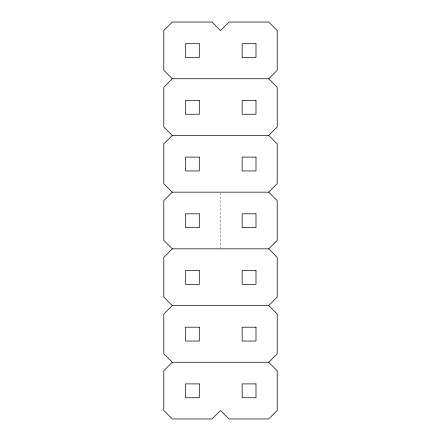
<?xml version="1.0" encoding="UTF-8"?>
<svg xmlns="http://www.w3.org/2000/svg" width="441" height="441" viewBox="0 0 441 441"><rect width="100%" height="100%" fill="white"/><g stroke="black" fill="none" stroke-linecap="round" stroke-linejoin="round"><path stroke-width="0.33" stroke-dasharray="2.21 1.65" d="M220.5 192.833L220.5 248.167"/><path stroke-width="0.66" d="M172.282 78.752L163.798 87.235L163.798 126.969L172.282 135.448L268.718 135.448L277.202 126.969L277.202 87.235L268.718 78.752L172.282 78.752L163.798 70.268L163.798 30.534L172.282 22.05L212.016 22.05L220.5 30.534L228.984 22.05L268.718 22.05L277.202 30.534L277.202 70.268L268.718 78.752M172.282 135.448L163.798 143.931L163.798 183.665L172.282 192.149L268.718 192.149L277.202 183.665L277.202 143.931L268.718 135.448M172.282 192.149L163.798 200.633L163.798 240.367L172.282 248.851L268.718 248.851L277.202 257.335L277.202 297.069L268.718 305.552L172.282 305.552L163.798 297.069L163.798 257.335L172.282 248.851M172.282 305.552L163.798 314.031L163.798 353.765L172.282 362.248L268.718 362.248L277.202 370.732L277.202 410.466L268.718 418.95L228.984 418.95L220.5 410.466L212.016 418.95L172.282 418.95L163.798 410.466L163.798 370.732L172.282 362.248M268.718 248.851L277.202 240.367L277.202 200.633L268.718 192.149M268.718 362.248L277.202 353.765L277.202 314.031L268.718 305.552M199.293 43.703L185.452 43.703L185.452 57.545L199.293 57.545L199.293 43.703M255.995 43.703L242.153 43.703L242.153 57.545L255.995 57.545L255.995 43.703M199.293 100.405L185.452 100.405L185.452 114.241L199.293 114.241L199.293 100.405M255.995 100.405L242.153 100.405L242.153 114.241L255.995 114.241L255.995 100.405M199.293 157.101L185.452 157.101L185.452 170.943L199.293 170.943L199.293 157.101M255.995 157.101L242.153 157.101L242.153 170.943L255.995 170.943L255.995 157.101M199.293 213.802L185.452 213.802L185.452 227.644L199.293 227.644L199.293 213.802M255.995 213.802L242.153 213.802L242.153 227.644L255.995 227.644L255.995 213.802M199.293 270.504L185.452 270.504L185.452 284.346L199.293 284.346L199.293 270.504M255.995 270.504L242.153 270.504L242.153 284.346L255.995 284.346L255.995 270.504M199.293 327.205L185.452 327.205L185.452 341.042L199.293 341.042L199.293 327.205M255.995 327.205L242.153 327.205L242.153 341.042L255.995 341.042L255.995 327.205M199.293 383.902L185.452 383.902L185.452 397.743L199.293 397.743L199.293 383.902M255.995 383.902L242.153 383.902L242.153 397.743L255.995 397.743L255.995 383.902"/></g></svg>
